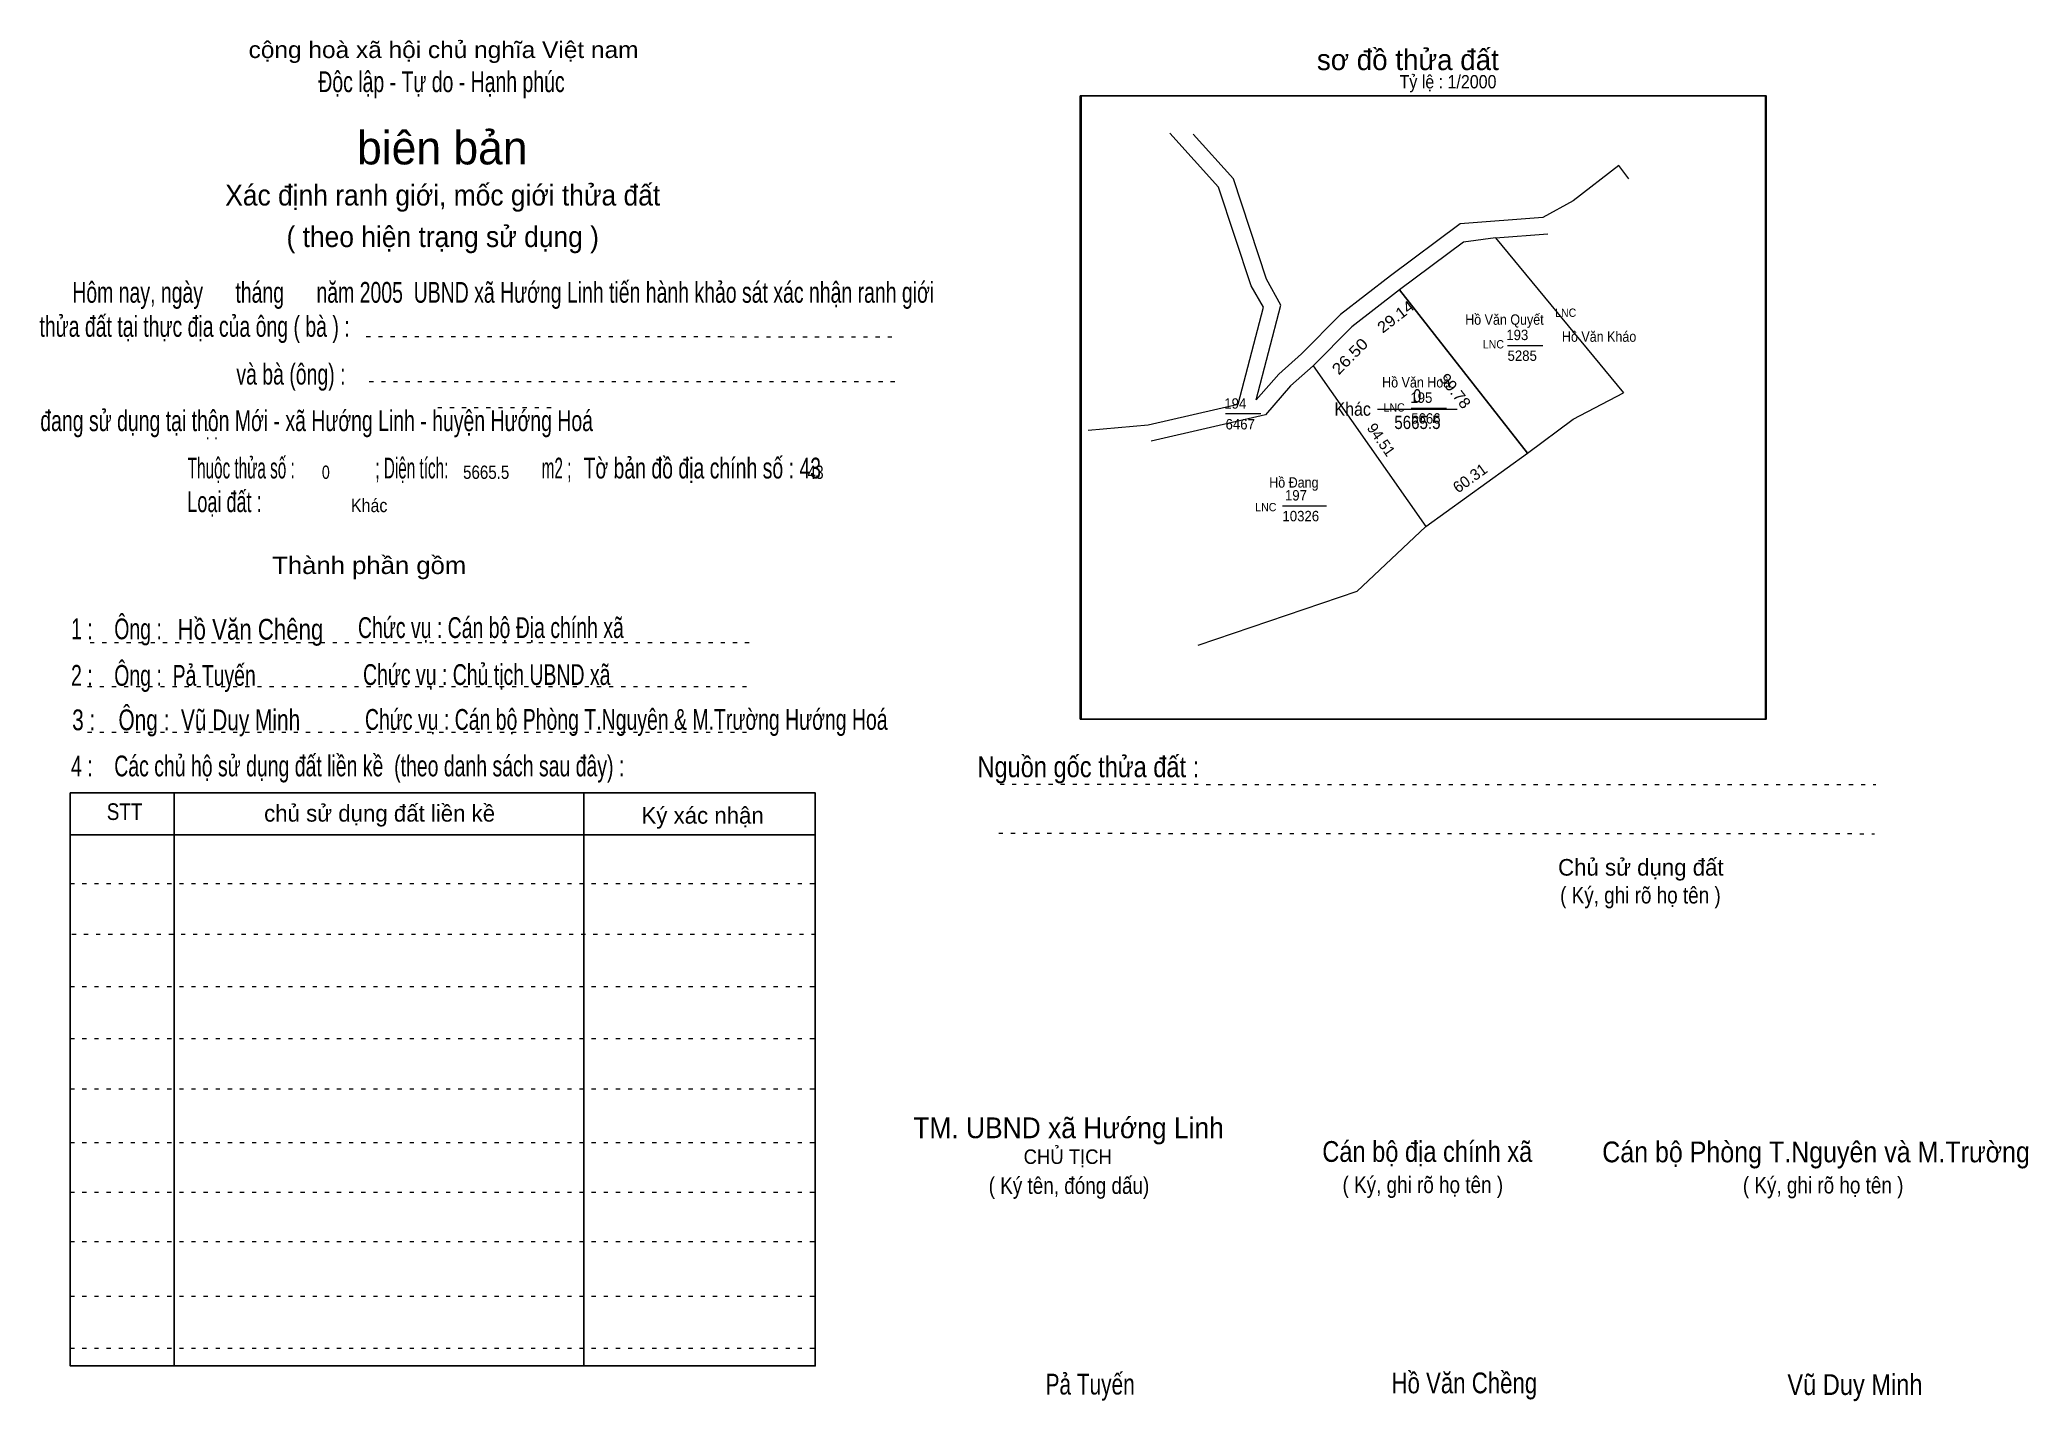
# Model space of a CAD drawing. Header units: centimetres. Extents: x -1.5 to 46.4, y -3.9 to 28.9.
import ezdxf
from ezdxf.enums import TextEntityAlignment as Align

# ---------------------------------------------------------------- set-up
doc = ezdxf.new("R2010")
doc.units = ezdxf.units.CM
doc.header["$LTSCALE"] = 0.16
doc.linetypes.add('DOTTED', pattern=[1.5, 0.3, -1.2])
for name, color, linetype, lineweight in [('15', 7, 'Continuous', 13), ('2', 7, 'Continuous', 25), ('22', 7, 'Continuous', 13), ('33', 7, 'Continuous', 13), ('5', 7, 'DOTTED', 13)]:
    doc.layers.add(name, color=color, linetype=linetype, lineweight=lineweight)
for name, color, linetype in [('16', 7, 'Continuous'), ('34', 7, 'Continuous'), ('51', 7, 'Continuous')]:
    doc.layers.add(name, color=color, linetype=linetype)

msp = doc.modelspace()

# ---------------------------------------------------------------- linework, layer by layer
at = {"layer": '15'}
for p, q in [((33.85, 21.51), (34.7, 21.51)), ((27.06, 19.87), (27.91, 19.87)), ((31.53, 20), (32.38, 20)), ((28.43, 17.65), (29.49, 17.65))]:
    msp.add_line(p, q, dxfattribs=at)
at = {"layer": '2'}
msp.add_lwpolyline([(23.56, 27.52), (40.06, 27.52), (40.06, 12.52), (23.56, 12.52)], close=True, dxfattribs=at)
at = {"layer": '22'}
for p, q in [((33.56, 24.1), (34.82, 24.2)), ((33.56, 24.1), (36.64, 20.37)), ((31.25, 22.85), (34.33, 18.92)), ((29.17, 21.02), (31.88, 17.15)), ((31.88, 17.15), (34.33, 18.92))]:
    msp.add_line(p, q, dxfattribs=at)
for points in [[(23.75, 19.47), (25.2, 19.6), (27.36, 20.1), (27.97, 22.43), (27.68, 22.95), (26.89, 25.32), (25.72, 26.62)], [(36.77, 25.52), (36.53, 25.84), (35.43, 24.99), (34.7, 24.59), (32.71, 24.44), (31.03, 23.19), (29.83, 22.26), (28.89, 21.31), (28.34, 20.82), (27.8, 20.2), (28.39, 22.48), (28.05, 23.11), (27.25, 25.52), (26.28, 26.6)], [(33.56, 24.1), (32.79, 24), (31.25, 22.85)], [(31.25, 22.85), (30.1, 21.96), (29.17, 21.02)], [(29.17, 21.02), (28.62, 20.54), (28.02, 19.84), (25.27, 19.21)], [(34.33, 18.92), (35.43, 19.74), (36.64, 20.37)], [(31.88, 17.15), (30.22, 15.59), (26.39, 14.29)]]:
    msp.add_lwpolyline(points, dxfattribs=at)
msp.add_lwpolyline([(31.88, 17.15), (34.33, 18.92), (31.25, 22.85), (30.1, 21.96), (29.17, 21.02)], close=True, dxfattribs=at)
at = {"layer": '33'}
msp.add_line((30.72, 19.98), (32.64, 19.98), dxfattribs=at)
at = {"layer": '5'}
for p, q in [((6.37, 21.73), (19.21, 21.72)), ((6.44, 20.64), (19.25, 20.64)), ((8.09, 20.02), (10.86, 20.02)), ((-0.28, 14.36), (15.72, 14.36)), ((-0.34, 13.3), (15.66, 13.3)), ((-0.34, 12.2), (15.66, 12.2)), ((21.63, 10.95), (42.72, 10.94)), ((21.6, 9.77), (42.69, 9.76)), ((-0.76, 8.56), (17.18, 8.56)), ((-0.72, 7.34), (17.22, 7.34)), ((-0.76, 6.08), (17.18, 6.08)), ((-0.76, 4.83), (17.18, 4.83)), ((-0.76, 3.62), (17.18, 3.62)), ((-0.76, 2.33), (17.18, 2.33)), ((-0.76, 1.13), (17.18, 1.13)), ((-0.76, -0.06), (17.18, -0.06)), ((-0.76, -1.37), (17.18, -1.37)), ((-0.76, -2.62), (17.18, -2.62))]:
    msp.add_line(p, q, dxfattribs=at)
at = {"layer": '5', "linetype": 'Continuous', "lineweight": 25}
for p, q in [((1.74, 10.74), (1.74, -3.05)), ((11.61, 10.74), (11.61, -3.05)), ((-0.76, 9.73), (17.18, 9.73))]:
    msp.add_line(p, q, dxfattribs=at)
for points in [[(23.58, 27.52), (40.08, 27.52), (40.08, 12.52), (23.58, 12.52)], [(-0.76, 10.74), (17.18, 10.74), (17.18, -3.05), (-0.76, -3.05)]]:
    msp.add_lwpolyline(points, close=True, dxfattribs=at)

# ---------------------------------------------------------------- texts
at = {"layer": '15', "width": 0.95}
for s, p in [('193', (33.82, 21.64)), ('5285', (33.85, 21.14)), ('194', (27.03, 19.99)), ('195', (31.51, 20.13)), ('6467', (27.06, 19.49)), ('5666', (31.53, 19.63)), ('197', (28.49, 17.78)), ('10326', (28.43, 17.28))]:
    msp.add_text(s, height=0.25, dxfattribs=at).set_placement(p)
at = {"layer": '16', "width": 0.9}
for s, p in [('Hồ Văn Quyết', (33.775, 22.01)), ('Hồ Văn Kháo', (36.055, 21.6)), ('Hồ Văn Hoà', (31.65, 20.5)), ('Hồ Đang', (28.705, 18.09))]:
    msp.add_text(s, height=0.25, dxfattribs=at).set_placement(p, align=Align.CENTER)
at = {"layer": '22', "width": 0.95}
for p in [(35.25, 22.2), (33.51, 21.44), (31.12, 19.92), (28.03, 17.52)]:
    msp.add_text('LNC', height=0.2, dxfattribs=at).set_placement(p, align=Align.CENTER)
at = {"layer": '33', "width": 0.9}
msp.add_text('Khác', height=0.32, dxfattribs=at).set_placement((30.56, 19.82), align=Align.RIGHT)
at = {"layer": '33'}
for s, width, p in [('0', 0.8, (31.675, 20.14)), ('5665.5', 0.85, (31.68, 19.5))]:
    msp.add_text(s, height=0.32, dxfattribs=dict(at, width=width)).set_placement(p, align=Align.CENTER)
at = {"layer": '34'}
for s, width, p in [(': : ', 0.85, (2.5, 19.25)), ('0', 0.8, (5.3, 18.3)), ('5665.5', 0.85, (8.7, 18.3)), ('43', 0.8, (17, 18.3)), ('Khác', 0.9, (6, 17.5))]:
    msp.add_text(s, height=0.32, dxfattribs=dict(at, width=width)).set_placement(p)
at = {"layer": '5'}
for s, height, width, p in [('cộng hoà xã hội chủ nghĩa Việt nam', 0.4, 1.1, (8.23, 28.43)), ('Độc lập - Tự do - Hạnh phúc', 0.5, 0.7, (8.18, 27.61)), ('Xác định ranh giới, mốc giới thửa đất', 0.5, 0.95, (8.21, 24.88)), ('( theo hiện trạng sử dụng )', 0.5, 0.95, (8.21, 23.88)), ('Thành phần gồm', 0.42, 1.1, (6.44, 16.01)), ('Hồ Văn Chêng', 0.5, 0.8, (3.58, 14.43)), ('Chức vụ : Cán bộ Địa chính xã', 0.5, 0.7, (9.37, 14.47)), ('Chức vụ : Chủ tịch UBND xã', 0.5, 0.7, (9.27, 13.34)), ('Chức vụ : Cán bộ Phòng T.Nguyên & M.Trường Hướng Hoá', 0.5, 0.7, (12.63, 12.26)), ('    Nguồn gốc thửa đất :', 0.5, 0.85, (23.44, 11.12)), ('( Ký, ghi rõ họ tên )', 0.4, 0.85, (37.05, 8.08)), ('CHỦ TỊCH', 0.35, 0.95, (23.26, 1.81)), ('( Ký tên, đóng dấu)', 0.4, 0.85, (23.29, 1.09)), ('( Ký, ghi rõ họ tên )', 0.4, 0.85, (31.81, 1.11)), ('( Ký, ghi rõ họ tên )', 0.4, 0.85, (41.45, 1.1)), ('Pả Tuyến', 0.5, 0.75, (23.8, -3.74)), ('Hồ Văn Chềng', 0.5, 0.8, (32.81, -3.71)), ('Vũ Duy Minh', 0.5, 0.85, (42.215, -3.75))]:
    msp.add_text(s, height=height, dxfattribs=dict(at, width=width)).set_placement(p, align=Align.CENTER)
msp.add_text('sơ đồ thửa đất', height=0.5, dxfattribs=at).set_placement((29.26, 28.14))
for s, height, p in [('biên bản', 0.8, (8.2, 25.87)), ('      chủ sử dụng đất liền kề', 0.4, (6.245, 10.05)), ('   Ký xác nhận', 0.4, (14.245, 10)), ('Chủ sử dụng đất', 0.4, (37.06, 8.75))]:
    msp.add_text(s, height=height, dxfattribs=at).set_placement(p, align=Align.CENTER)
for s, height, width, p in [('   Hôm nay, ngày      tháng      năm 2005  UBND xã Hướng Linh tiến hành khảo sát xác nhận ranh giới ', 0.5, 0.7, (-1.1, 22.54)), ('thửa đất tại thực địa của ông ( bà ) :                                       ', 0.5, 0.7, (-1.5, 21.72)), ('                                     và bà (ông) :', 0.5, 0.7, (-1.57, 20.57)), (' đang sử dụng tại thôn Mới - xã Hướng Linh - huyện Hướng Hoá', 0.5, 0.7, (-1.61, 19.45)), ('Thuộc thửa số :                   ; Diện tích:                      m2 ;                                            ', 0.5, 0.55, (2.07, 18.31)), ('Tờ bản đồ địa chính số : 43', 0.5, 0.7, (11.6, 18.31)), ('Loại đất :  ', 0.5, 0.65, (2.06, 17.5)), ('    1 :    Ông :                                                        ', 0.5, 0.7, (-1.26, 14.44)), ('    2 :    Ông :  Pả Tuyến', 0.5, 0.7, (-1.26, 13.32)), ('    3 :    Ông :  Vũ Duy Minh', 0.5, 0.75, (-1.27, 12.25)), ('    4 :    Các chủ hộ sử dụng đất liền kề  (theo danh sách sau đây) :', 0.5, 0.7, (-1.26, 11.14)), ('STT', 0.4, 0.85, (0.12, 10.09)), ('TM. UBND xã Hướng Linh', 0.5, 0.95, (19.54, 2.43)), ('Cán bộ địa chính xã  ', 0.5, 0.85, (29.39, 1.86)), ('Cán bộ Phòng T.Nguyên và M.Trường', 0.5, 0.9, (36.13, 1.85))]:
    msp.add_text(s, height=height, dxfattribs=dict(at, width=width)).set_placement(p)
at = {"layer": '51', "width": 0.9}
msp.add_text('Tỷ lệ : 1/2000', height=0.32, dxfattribs=at).set_placement((31.25, 27.7))
at = {"layer": '51'}
for s, rotation, width, p in [('29.14', 37.653, 1.1, (31.2375, 22.0967)), ('26.50', 45.352, 1.15, (30.1506, 21.1551)), ('99.78', 308.044, 1.05, (32.4827, 20.3332))]:
    msp.add_text(s, height=0.27, rotation=rotation, dxfattribs=dict(at, width=width)).set_placement(p, align=Align.CENTER)
for s, height, rotation, p in [('94.51', 0.26, 305.104, (30.7003, 19.1698)), ('60.31', 0.27, 35.933, (33.0258, 18.2096))]:
    msp.add_text(s, height=height, rotation=rotation, dxfattribs=at).set_placement(p, align=Align.CENTER)

doc.saveas('drawing.dxf')
